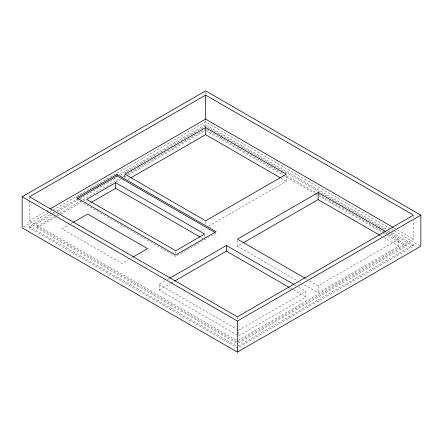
<?xml version="1.0" encoding="UTF-8"?>
<svg xmlns="http://www.w3.org/2000/svg" width="443" height="443" viewBox="0 0 443 443"><rect width="100%" height="100%" fill="white"/><g stroke="black" fill="none" stroke-linecap="round" stroke-linejoin="round"><path stroke-width="0.33" stroke-dasharray="2.21 1.66" d="M29.487 200.9L29.487 220.797L45.662 211.455M46.26 211.112L49.256 209.384M23.346 227.165L49.638 211.987M50.236 211.638L52.623 210.259M53.221 209.916L205.602 121.941L390.953 228.953M392.542 232.691L413.513 244.802L413.513 246.214L237.398 347.893L29.487 227.857L29.487 226.445L51.654 213.648M52.252 213.299L55.846 211.228M56.444 210.879L76.811 199.123M119.344 174.564L205.602 124.765L386.551 229.236M29.487 227.857L55.248 212.983M57.64 211.599L79.208 199.151M79.806 198.802L116.946 177.361M120.54 175.29L205.602 126.177L385.349 229.956M236.202 342.965L36.824 227.857L36.824 226.445L55.381 215.73M55.979 215.387L58.969 213.659M59.567 213.31L119.416 178.762M123.01 176.685L126.598 174.614M127.196 174.265L205.602 129.002M36.824 227.857L56.577 216.45M57.175 216.106L60.165 214.379M60.769 214.035L81.113 202.285M83.511 200.9L86.501 199.173M115.828 182.245L120.612 179.481M124.206 177.405L127.794 175.334M128.398 174.991L205.602 130.414L282.839 175.007M127.872 179.526L130.264 178.147M89.087 203.68L90.865 202.656M70.326 224.047L61.965 228.876L121.891 263.474L128.459 259.681M70.919 223.704L72.713 222.668M130.851 258.302L132.042 257.616M208.592 226.129L286.322 181.253L286.322 174.835M216.09 233.096L175.699 256.414L76.639 199.223M237.426 335.196L159.126 289.993L159.126 284.345L165.078 280.906M167.46 279.533L169.248 278.497M159.126 289.993L170.439 283.459M171.031 283.116L174.01 281.399M237.398 240.438L237.398 246.214L242.183 243.451M238.622 330.24L305.886 291.405L305.886 297.054L238.622 335.888L238.622 330.24L236.828 329.204M309.746 280.923L318.118 285.757L398.838 239.154L398.838 246.214L318.118 292.817L303.167 284.185M237.996 340.484L413.513 239.154L413.513 220.631M237.996 341.896L406.176 244.802L406.176 246.214L237.398 343.657M237.996 346.133L413.513 244.802M393.738 227.735L396.734 229.468M397.332 229.812L413.513 239.154M391.551 229.297L393.943 230.681M394.541 231.024L420.85 246.214M388.948 230.62L390.145 231.312M387.747 231.34L413.513 246.214M386.279 231.905L388.074 232.94M390.466 234.319L398.838 239.154M206.798 129.694L284.035 174.282M286.427 175.666L315.765 192.605M318.761 194.333L384.618 232.359M385.216 232.702L388.212 234.43M388.81 234.779L406.176 244.802M283.437 175.35L314.569 193.325M315.167 193.674L382.226 232.387M382.824 232.73L385.216 234.114M387.614 235.499L406.176 246.214M280.94 178.147L286.322 181.253M380.299 235.51L383.289 237.238M383.887 237.581L398.838 246.214M305.559 278.503L307.353 279.539M237.398 246.214L297.192 280.735M299.584 282.113L300.78 282.806M294.529 284.849L296.323 285.885M298.715 287.263L305.886 291.405M290.348 288.083L292.74 289.462M293.338 289.805L305.886 297.054M201.083 237.625L202.877 238.655M159.126 284.345L236.23 328.861M29.487 220.797L237.398 340.833M36.824 226.445L237.398 342.245M29.487 226.445L236.202 345.789M413.513 216.516L413.513 217.89M318.118 285.757L318.118 292.817M237.398 316.823L237.398 319.569M205.602 92.255L205.602 95.012M205.602 120.562L205.602 121.941M205.602 124.765L205.602 126.177M205.602 221.434L205.602 224.003M204.666 235.299L204.666 237.182M175.699 251.391L175.699 255.157M124.882 174.835L124.882 178.042M86.723 200.651L86.723 201.908M29.487 196.786L29.487 200.214"/><path stroke-width="0.66" d="M22.15 196.786L205.602 90.87L420.85 215.143L420.85 246.214L237.398 352.13L22.15 227.857L22.15 196.786L237.398 321.059L420.85 215.143M205.602 95.107L29.487 196.786L237.398 316.823L413.513 215.143L205.602 95.107L205.602 119.117L393.14 227.392M49.854 209.035L205.602 119.117M117.03 174.492L76.639 197.811L175.699 255.002L216.09 231.683L117.03 174.492L117.03 175.904L214.899 232.409M77.824 198.536L117.03 175.904M205.602 127.59L124.882 174.193L205.602 220.797L286.322 174.193L205.602 127.59L205.602 134.65L280.341 177.798M115.689 182.671L86.723 199.394L175.699 250.766L204.666 234.042L115.689 182.671L115.689 188.319L199.893 236.933M130.862 177.798L205.602 134.65M91.452 202.313L115.689 188.319M73.311 222.325L87.648 214.047L147.574 248.65L133.238 256.923M169.841 278.154L226.39 245.505L293.93 284.5M385.681 231.556L318.118 192.55L237.398 239.154L304.961 278.16M174.603 281.056L226.39 251.159L289.152 287.391M242.781 243.107L318.118 199.61L379.701 235.167M318.118 192.55L318.118 199.61M237.398 321.059L237.398 352.13M226.39 245.505L226.39 251.159"/></g></svg>
